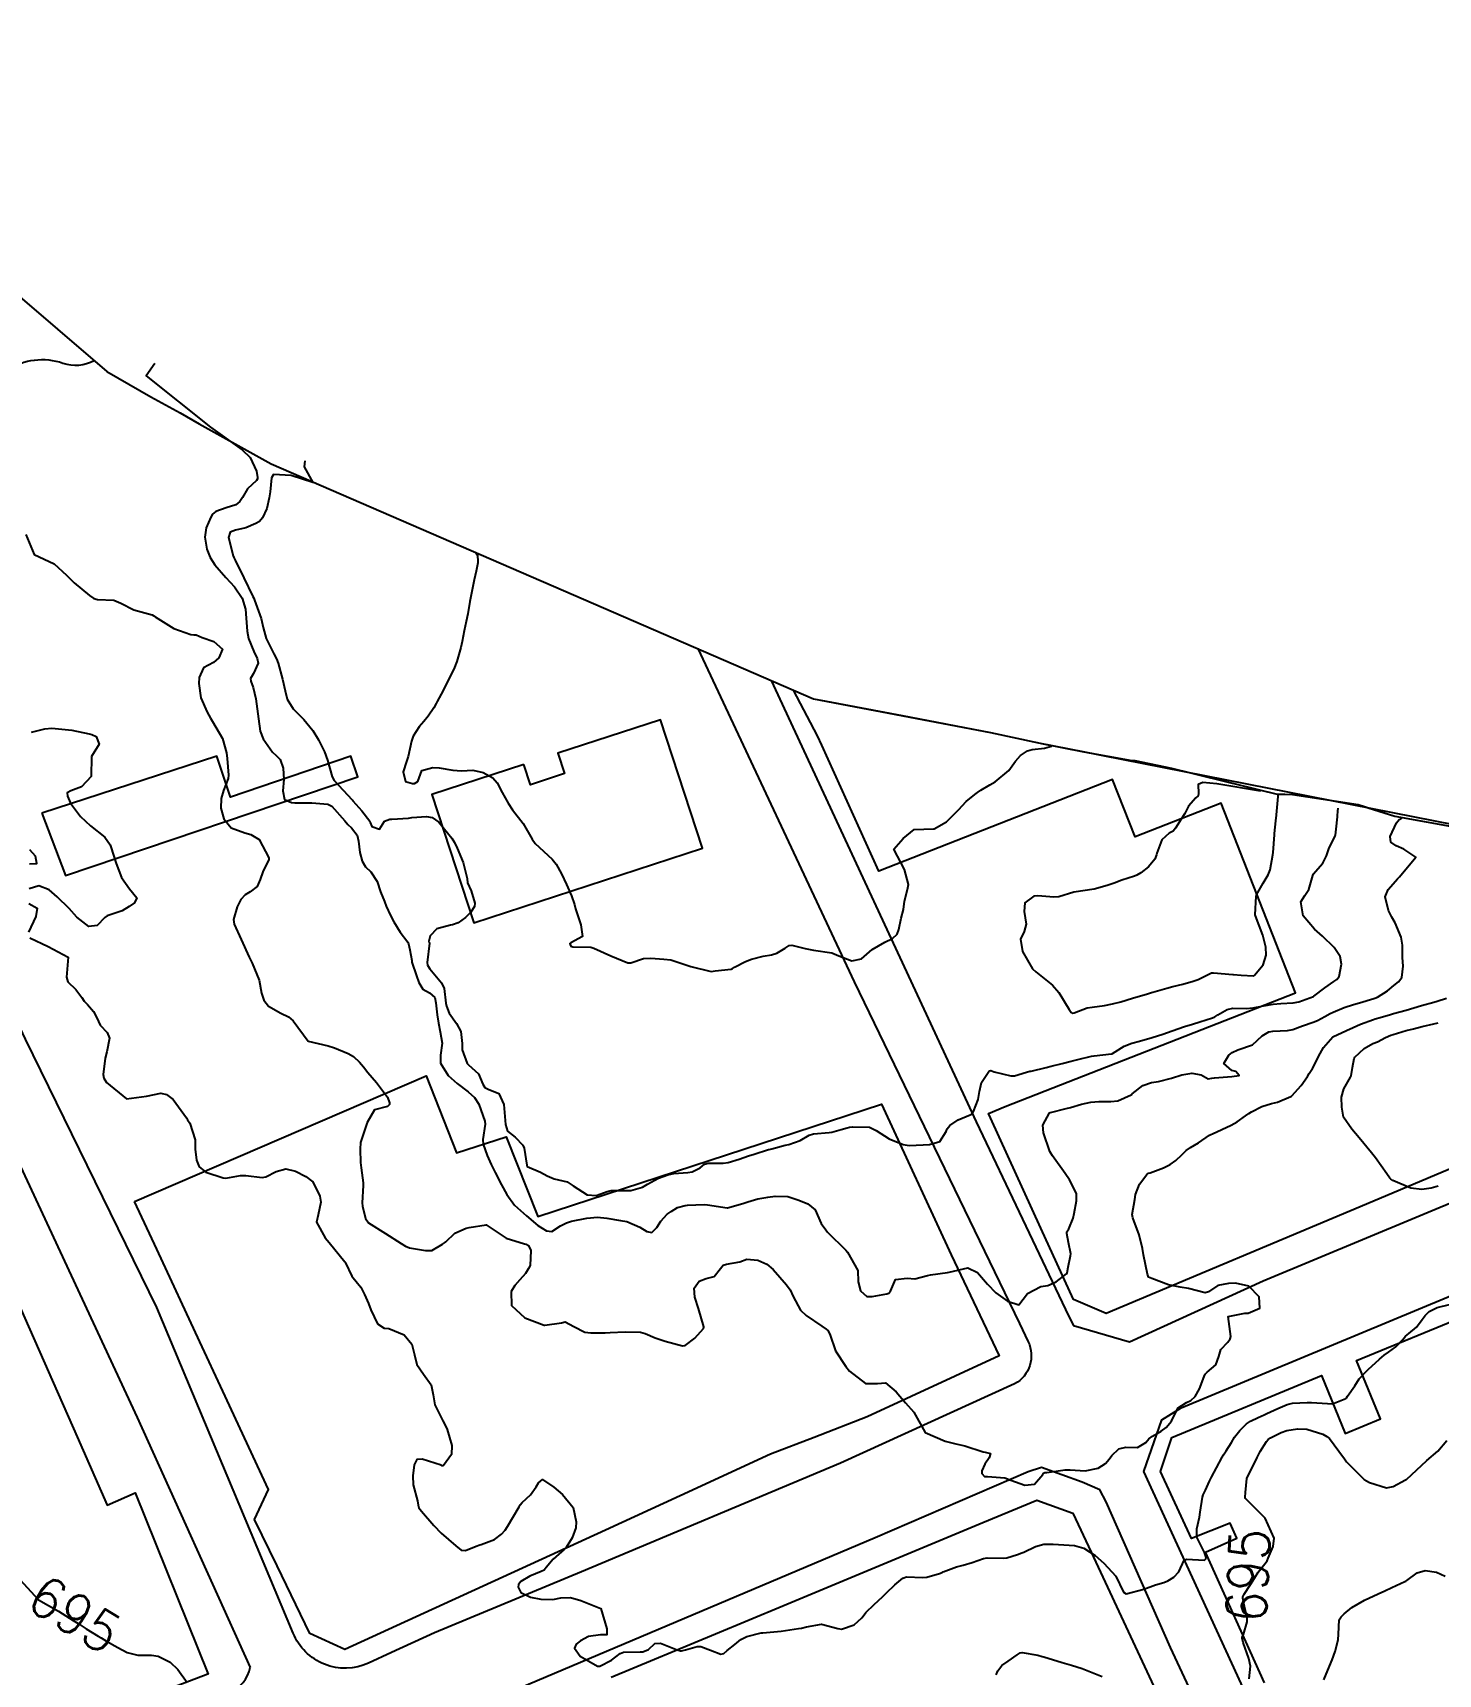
# Model space of a CAD drawing. Header units: metres. Extents: x 286371 to 293043, y 7462578 to 7466404.
# Drawn here: x 289239.9 to 289379.8, y 7464802.9 to 7464966.2 of the extents above; entities that cross this region are included whole.
import ezdxf
from ezdxf.enums import TextEntityAlignment as Align

# ---------------------------------------------------------------- set-up
doc = ezdxf.new("R2010")
doc.units = ezdxf.units.M
doc.header["$MEASUREMENT"] = 0
for name, color, linetype in [('Area', 45, 'Continuous'), ('Cotas', 45, 'Continuous'), ('Curvas de Nivel 1m', 11, 'Continuous'), ('Curvas de Nivel 5m', 15, 'Continuous'), ('Edificações', 30, 'Continuous'), ('Vias primárias', 230, 'Continuous')]:
    doc.layers.add(name, color=color, linetype=linetype)
doc.styles.add('Style-STANDARD', font='STANDARD.shx')

msp = doc.modelspace()

# ---------------------------------------------------------------- linework, layer by layer
at = {"layer": 'Area'}
msp.add_polyline3d([(289207.93, 7464966.24, 694.51), (289247.26, 7464932.52, 699.83), (289251.61, 7464930.03, 695.55), (289254.56, 7464928.43, 692.35), (289256.45, 7464927.32, 692.39), (289263.61, 7464923.36, 698.78), (289317.59, 7464899.97, 689.26), (289335.21, 7464896.61, 694.73), (289340, 7464895.57, 695.27), (289348.98, 7464893.82, 690.56), (289349.58, 7464893.81, 690.78), (289353.21, 7464893.07, 694.57), (289363.73, 7464890.46, 695.83), (289365.28, 7464890.45, 695.96), (289371.81, 7464889.43, 696.07), (289375.44, 7464888.29, 695.98), (289400.03, 7464883.85, 693.44)], dxfattribs=at)
at = {"layer": 'Curvas de Nivel 1m', "flags": 128}
for points, elevation in [([(289252.01, 7464933.32), (289251.16, 7464932.1), (289257.57, 7464927), (289260.71, 7464924.73), (289261.52, 7464923.98), (289262.15, 7464922.63), (289262.25, 7464921.97), (289262.24, 7464921.86), (289262.13, 7464921.69), (289261.24, 7464920.87), (289260.74, 7464919.99), (289260.5, 7464919.6), (289260.09, 7464919.28), (289259.13, 7464918.98), (289258.08, 7464918.59), (289257.77, 7464918.35), (289257.59, 7464918.04), (289257.12, 7464916.98), (289257.01, 7464916.05), (289257.2, 7464914.87), (289257.52, 7464914.04), (289258, 7464913.29), (289259.09, 7464912.02), (289259.97, 7464911.11), (289260.72, 7464909.99), (289261.06, 7464908.87), (289261.13, 7464907.99), (289261.21, 7464906.68), (289261.34, 7464905.98), (289261.87, 7464904.67), (289262.21, 7464903.97), (289262.31, 7464903.51), (289261.84, 7464902.47), (289261.54, 7464901.98), (289261.58, 7464901.73), (289261.82, 7464901.08), (289262.08, 7464899.97), (289262.29, 7464898.48), (289262.33, 7464897.97), (289262.52, 7464896.74), (289262.82, 7464895.97), (289263.72, 7464894.67), (289264.1, 7464894.33), (289264.51, 7464893.94), (289264.81, 7464893.05), (289264.85, 7464891.94), (289264.78, 7464890.82), (289264.93, 7464889.94), (289265.64, 7464889.63), (289265.95, 7464889.61), (289267.64, 7464889.61), (289269.25, 7464889.47), (289269.64, 7464889.28), (289270.94, 7464887.83), (289271.23, 7464887.45), (289271.6, 7464887.11), (289272.16, 7464886.38), (289272.29, 7464885.81), (289272.42, 7464884.66), (289272.65, 7464883.81), (289272.98, 7464883.24), (289273.54, 7464882.76), (289274.14, 7464881.79), (289274.48, 7464880.76), (289274.87, 7464879.78), (289275.06, 7464879.34), (289275.47, 7464878.4), (289275.81, 7464877.76), (289276.44, 7464876.75), (289277.2, 7464875.74), (289277.28, 7464875.58), (289277.42, 7464874.97), (289277.59, 7464873.92), (289277.62, 7464873.74), (289278.06, 7464872.41), (289278.31, 7464871.73), (289278.71, 7464871.06), (289279.36, 7464870.69), (289279.88, 7464870.23), (289280.01, 7464869.7), (289280.13, 7464868.51), (289280.27, 7464867.7), (289280.44, 7464866.83), (289280.62, 7464865.69), (289280.47, 7464864.49), (289280.47, 7464863.7), (289281.23, 7464862.48), (289282.11, 7464861.67), (289283.2, 7464860.84), (289283.83, 7464860.28), (289284.28, 7464859.64), (289284.86, 7464857.92), (289284.89, 7464857.63), (289284.67, 7464856.1), (289284.7, 7464855.63), (289285.11, 7464854.51), (289285.49, 7464853.62), (289285.89, 7464852.81), (289286.53, 7464851.6), (289287.05, 7464850.62), (289287.83, 7464849.58), (289289.02, 7464848.5), (289290.14, 7464847.55), (289291, 7464847.01), (289291.55, 7464846.97), (289292.4, 7464847.51), (289293.01, 7464847.83), (289293.49, 7464847.97), (289295.02, 7464848.29), (289296.09, 7464848.38), (289297.02, 7464848.29), (289298.37, 7464848.06), (289299.01, 7464847.95), (289300.29, 7464847.39), (289301, 7464846.94), (289301.51, 7464846.85), (289301.98, 7464847.36), (289302.39, 7464847.97), (289303.02, 7464848.67), (289303.43, 7464848.93), (289304.05, 7464849.33), (289304.82, 7464849.54), (289305.04, 7464849.57), (289306.69, 7464849.64), (289307.04, 7464849.61), (289308.99, 7464849.3), (289309.03, 7464849.31), (289310.54, 7464849.74), (289311.04, 7464849.91), (289312.06, 7464850.2), (289313.05, 7464850.37), (289313.77, 7464850.47), (289315.04, 7464850.42), (289316.12, 7464850.07), (289317.03, 7464849.7), (289317.75, 7464849.12), (289318.36, 7464847.76), (289318.81, 7464847.11), (289318.99, 7464846.9), (289320.8, 7464845.08), (289320.96, 7464844.9), (289321.99, 7464843.06), (289322.02, 7464841.96), (289322.26, 7464841.05), (289322.9, 7464840.48), (289323.43, 7464840.5), (289324.9, 7464840.76), (289325.1, 7464840.81), (289325.24, 7464841.01), (289325.75, 7464842.17), (289326.92, 7464842.3), (289327.66, 7464842.24), (289328.93, 7464842.56), (289329.24, 7464842.64), (289330.93, 7464842.86), (289331.09, 7464842.92), (289332.94, 7464843.35), (289333.92, 7464842.87), (289334.92, 7464841.7), (289335.75, 7464840.84), (289336.89, 7464840.02), (289338.02, 7464839.67), (289338.9, 7464840.79), (289340.22, 7464841.47), (289340.92, 7464841.59), (289341.74, 7464841.94), (289342.76, 7464842.74), (289342.83, 7464842.84), (289342.94, 7464843.4), (289343.18, 7464844.52), (289343.2, 7464844.73), (289342.98, 7464845.86), (289342.8, 7464846.74), (289342.82, 7464846.91), (289343, 7464847.22), (289343.45, 7464848.29), (289343.54, 7464848.73), (289343.76, 7464850), (289343.76, 7464850.72), (289343.07, 7464852.11), (289342.63, 7464852.74), (289341.39, 7464854.48), (289341.2, 7464854.76), (289341.12, 7464854.93), (289340.47, 7464856.77), (289340.4, 7464857.53), (289341.07, 7464858.77), (289341.14, 7464858.8), (289341.17, 7464858.81), (289342.74, 7464859.18), (289343.18, 7464859.3), (289344.28, 7464859.62), (289345.19, 7464859.83), (289345.99, 7464859.89), (289347.19, 7464859.89), (289347.88, 7464859.97), (289349.2, 7464860.55), (289349.26, 7464860.59), (289349.31, 7464860.64), (289350.38, 7464861.47), (289351.22, 7464861.78), (289351.94, 7464861.88), (289353.23, 7464862.21), (289354.24, 7464862.56), (289355.24, 7464862.71), (289356.17, 7464862.53), (289356.86, 7464862.15), (289357.23, 7464862.2), (289357.49, 7464862.25), (289359.23, 7464862.39), (289359.95, 7464862.47), (289359.64, 7464862.88), (289359.24, 7464862.96), (289358.42, 7464863.67), (289358.94, 7464864.49), (289359.27, 7464864.76), (289359.83, 7464865.03), (289361.28, 7464865.54), (289362.25, 7464866.44), (289362.9, 7464866.83), (289363.3, 7464866.9), (289364.76, 7464866.95), (289365.3, 7464867.05), (289366.27, 7464867.42), (289367.32, 7464867.77), (289367.74, 7464867.94), (289368.5, 7464868.35), (289369.03, 7464868.64), (289369.33, 7464868.79), (289370.42, 7464869.23), (289371.34, 7464869.55), (289371.92, 7464869.72), (289373.35, 7464870.13), (289373.46, 7464870.16), (289373.74, 7464870.27), (289374.71, 7464870.91), (289375.37, 7464871.42), (289375.82, 7464871.79), (289376.14, 7464872.23), (289376.27, 7464873.36), (289376.23, 7464874.23), (289376.21, 7464875.46), (289376.07, 7464876.24), (289375.47, 7464877.67), (289375.15, 7464878.25), (289374.83, 7464878.91), (289374.49, 7464880.26), (289374.79, 7464880.98), (289375.53, 7464881.81), (289375.73, 7464882.04), (289375.91, 7464882.24), (289377.56, 7464884.2), (289376.34, 7464884.99), (289375.58, 7464885.34), (289375.05, 7464885.7), (289375, 7464886.25), (289375.61, 7464887.63), (289375.9, 7464887.95), (289376.05, 7464888.02), (289376.09, 7464888.07), (289376.09, 7464888.11), (289376.14, 7464888.12)], 692), ([(289266.95, 7464923.65), (289266.89, 7464923.05), (289267.76, 7464921.48), (289265.61, 7464922.19), (289263.82, 7464922.27), (289263.65, 7464921.95), (289263.51, 7464920.56), (289263.4, 7464919.95), (289263.16, 7464918.89), (289262.73, 7464917.96), (289262.44, 7464917.6), (289262.07, 7464917.4), (289261.08, 7464916.97), (289260.06, 7464916.74), (289259.53, 7464916.54), (289259.37, 7464916.01), (289259.82, 7464914.2), (289259.9, 7464914.01), (289260.01, 7464913.77), (289260.89, 7464911.99), (289261.79, 7464910.14), (289261.87, 7464909.98), (289261.95, 7464909.77), (289262.61, 7464907.96), (289262.8, 7464907.07), (289263.1, 7464905.96), (289263.87, 7464904.43), (289264.13, 7464903.94), (289264.3, 7464903.5), (289264.74, 7464901.93), (289265, 7464900.75), (289265.21, 7464899.92), (289265.79, 7464898.95), (289266.84, 7464897.9), (289267.76, 7464896.82), (289268.32, 7464895.88), (289268.9, 7464894.7), (289269.22, 7464893.86), (289269.68, 7464892.19), (289269.87, 7464891.85), (289271.65, 7464889.92), (289271.69, 7464889.87), (289271.72, 7464889.82), (289272.63, 7464888.81), (289273.42, 7464887.8), (289273.47, 7464887.66), (289273.61, 7464887.24), (289274.39, 7464887), (289274.88, 7464887.78), (289275.4, 7464887.99), (289275.62, 7464887.99), (289277.27, 7464888.09), (289277.62, 7464888.15), (289279.08, 7464888.25), (289279.62, 7464888.15), (289280.28, 7464887.69), (289281.59, 7464886.09), (289281.85, 7464885.67), (289282.13, 7464885.11), (289282.72, 7464883.66), (289283.1, 7464882.08), (289283.16, 7464881.65), (289283.51, 7464880.85), (289283.87, 7464879.64), (289283.83, 7464879.3), (289283.48, 7464878.73), (289282.94, 7464878.19), (289282.23, 7464877.66), (289281.67, 7464877.46), (289281.46, 7464877.43), (289280.08, 7464877.07), (289279.44, 7464876.37), (289279.3, 7464875.84), (289279.34, 7464875.71), (289279.35, 7464875.63), (289279.12, 7464873.71), (289279.16, 7464873.47), (289279.39, 7464873.08), (289280.57, 7464871.69), (289280.83, 7464871.15), (289281, 7464869.68), (289281.04, 7464869.38), (289281.33, 7464868.69), (289282.06, 7464867.66), (289282.49, 7464866.85), (289282.61, 7464865.66), (289282.63, 7464865.03), (289283.11, 7464863.66), (289283.24, 7464863.53), (289284.25, 7464862.65), (289284.68, 7464861.63), (289284.88, 7464861.29), (289285.21, 7464861.11), (289286.28, 7464860.68), (289286.76, 7464859.59), (289286.79, 7464859.21), (289286.93, 7464857.6), (289287.14, 7464856.93), (289287.89, 7464856.33), (289288.66, 7464855.56), (289288.79, 7464855.23), (289289.04, 7464853.57), (289289.09, 7464853.43), (289290.42, 7464852.87), (289291.08, 7464852.48), (289291.77, 7464852.21), (289293.07, 7464851.91), (289293.66, 7464851.49), (289295.05, 7464850.59), (289295.97, 7464850.53), (289297.06, 7464850.95), (289297.45, 7464851.03), (289299.06, 7464851.03), (289299.42, 7464851.04), (289300.55, 7464851.38), (289300.89, 7464851.55), (289301.07, 7464851.67), (289302.16, 7464852.27), (289303.08, 7464852.6), (289303.68, 7464852.74), (289305.09, 7464852.83), (289305.52, 7464852.88), (289306.31, 7464853.3), (289306.73, 7464853.66), (289307.1, 7464853.75), (289308.61, 7464853.75), (289309.1, 7464853.83), (289310.18, 7464854.16), (289311.11, 7464854.47), (289311.68, 7464854.65), (289313.12, 7464855.1), (289313.19, 7464855.12), (289313.45, 7464855.19), (289314.77, 7464855.53), (289315.13, 7464855.61), (289316.27, 7464856.01), (289317.14, 7464856.53), (289317.59, 7464856.68), (289319.15, 7464856.79), (289319.42, 7464856.83), (289320.33, 7464857.09), (289320.95, 7464857.28), (289321.16, 7464857.33), (289321.47, 7464857.38), (289323.16, 7464857.32), (289323.81, 7464857.02), (289325.13, 7464856.17), (289326.5, 7464855.61), (289327.12, 7464855.52), (289328.49, 7464855.58), (289329.12, 7464855.62), (289330.15, 7464855.9), (289330.78, 7464856.92), (289330.88, 7464857.18), (289331.15, 7464857.49), (289331.98, 7464858.08), (289333.17, 7464858.58), (289333.38, 7464858.67), (289333.53, 7464858.88), (289333.98, 7464860.09), (289334.1, 7464860.87), (289334.32, 7464861.78), (289335.05, 7464862.86), (289335.14, 7464862.95), (289335.24, 7464862.97), (289335.57, 7464862.85), (289337.23, 7464862.45), (289337.58, 7464862.46), (289338.79, 7464862.8), (289339.13, 7464862.9), (289339.24, 7464862.92), (289340.74, 7464863.27), (289341.24, 7464863.4), (289342.33, 7464863.66), (289343.25, 7464863.9), (289343.9, 7464864.08), (289345.26, 7464864.4), (289345.52, 7464864.45), (289347.26, 7464864.63), (289347.29, 7464864.64), (289347.34, 7464864.67), (289348.52, 7464865.41), (289349.28, 7464865.69), (289350.03, 7464865.88), (289351.29, 7464866.26), (289352.35, 7464866.59), (289353.3, 7464866.92), (289354.52, 7464867.34), (289355.31, 7464867.6), (289356.03, 7464867.82), (289357.32, 7464868.2), (289357.53, 7464868.3), (289357.84, 7464868.51), (289358.78, 7464869.05), (289359.33, 7464869.18), (289360.65, 7464869.15), (289361.34, 7464869.2), (289362.37, 7464869.41), (289363.34, 7464869.56), (289364.12, 7464869.64), (289365.34, 7464869.71), (289365.91, 7464869.82), (289367.35, 7464870.34), (289367.37, 7464870.35), (289367.4, 7464870.36), (289368.5, 7464871.21), (289369.38, 7464871.84), (289369.67, 7464872.04), (289369.92, 7464872.33), (289370.15, 7464873.57), (289370.01, 7464874.33), (289369.43, 7464875.23), (289368.26, 7464876.35), (289367.45, 7464877.05), (289366.32, 7464878.38), (289366.11, 7464879.77), (289366.48, 7464880.38), (289366.89, 7464881), (289367.28, 7464882.37), (289367.35, 7464882.55), (289367.54, 7464882.77), (289368.3, 7464883.62), (289368.66, 7464884.35), (289368.89, 7464885.03), (289369.53, 7464886.34), (289369.55, 7464886.39), (289369.61, 7464886.98), (289369.74, 7464888.22), (289369.75, 7464888.33), (289369.79, 7464888.79), (289369.81, 7464889.09)], 691), ([(289239.18, 7464916.33), (289240.02, 7464914.31), (289242.01, 7464913.41), (289243.23, 7464912.27), (289243.98, 7464911.49), (289245.53, 7464910.23), (289245.95, 7464909.95), (289246.33, 7464909.84), (289247.95, 7464909.77), (289248.64, 7464909.49), (289249.93, 7464908.82), (289251.75, 7464908.32), (289251.93, 7464908.22), (289252.06, 7464908.13), (289253.91, 7464906.97), (289255.62, 7464906.36), (289255.9, 7464906.34), (289256.15, 7464906.32), (289256.75, 7464906.06), (289257.89, 7464905.65), (289258.75, 7464904.9), (289258.38, 7464904.03), (289257.86, 7464903.57), (289256.87, 7464903.04), (289256.43, 7464902.07), (289256.39, 7464901.5), (289256.6, 7464900.06), (289257.22, 7464898.62), (289257.55, 7464898.05), (289257.77, 7464897.72), (289258.75, 7464896.03), (289259.15, 7464894.6), (289259.22, 7464894.02), (289259.35, 7464892.36), (289259.31, 7464892.02), (289258.86, 7464890.83), (289258.63, 7464890.03), (289258.6, 7464889.07), (289258.89, 7464888.03), (289259.61, 7464887.14), (289260.98, 7464886.61), (289261.59, 7464886.47), (289262.4, 7464885.97), (289263.38, 7464884.13), (289263.36, 7464883.96), (289262.76, 7464882.75), (289262.51, 7464881.97), (289262.21, 7464881.28), (289261.51, 7464880.74), (289261.03, 7464880.46), (289260.57, 7464880), (289260.22, 7464879.27), (289259.86, 7464878.01), (289259.93, 7464877.54), (289260.61, 7464876), (289261.41, 7464874.25), (289261.54, 7464873.98), (289261.71, 7464873.67), (289262.41, 7464871.97), (289262.65, 7464870.67), (289262.86, 7464869.96), (289263.34, 7464869.37), (289264.58, 7464868.69), (289265.32, 7464868.32), (289265.8, 7464867.92), (289267.28, 7464865.89), (289269.28, 7464865.43), (289269.91, 7464865.22), (289271.27, 7464864.66), (289271.8, 7464864.36), (289272.39, 7464863.82), (289272.78, 7464863.34), (289273.24, 7464862.77), (289274.08, 7464861.79), (289275.2, 7464860.33), (289275.38, 7464859.77), (289275.37, 7464859.59), (289275.18, 7464859.39), (289273.9, 7464859.06), (289273.15, 7464857.8), (289272.5, 7464855.81), (289272.45, 7464855.15), (289272.49, 7464853.81), (289272.56, 7464853.28), (289272.77, 7464851.81), (289272.77, 7464851.52), (289272.65, 7464849.81), (289272.68, 7464849.46), (289273.01, 7464848.25), (289273.3, 7464847.8), (289274.99, 7464846.75), (289276.55, 7464845.75), (289276.97, 7464845.5), (289277.39, 7464845.32), (289278.96, 7464845.07), (289279.61, 7464845.06), (289280.67, 7464845.69), (289280.86, 7464845.81), (289280.98, 7464845.91), (289281.88, 7464846.78), (289283, 7464847.28), (289283.31, 7464847.34), (289285, 7464847.62), (289286.98, 7464846.28), (289288.82, 7464845.73), (289288.98, 7464845.68), (289289.23, 7464845.56), (289289.45, 7464845.07), (289289.37, 7464843.56), (289289.22, 7464843.28), (289288.93, 7464842.79), (289288.36, 7464842.14), (289287.87, 7464841.58), (289287.5, 7464840.99), (289287.51, 7464839.59), (289288.87, 7464838.36), (289290.77, 7464837.62), (289290.86, 7464837.62), (289292.51, 7464837.86), (289292.86, 7464837.98), (289293.73, 7464837.49), (289294.84, 7464836.93), (289295.43, 7464836.87), (289296.84, 7464836.87), (289297.36, 7464836.91), (289298.84, 7464836.98), (289300.37, 7464836.92), (289300.84, 7464836.79), (289301.82, 7464836.36), (289302.82, 7464836.05), (289304.56, 7464835.58), (289304.82, 7464835.6), (289305.78, 7464836.35), (289306.65, 7464837.29), (289306.68, 7464837.46), (289306.14, 7464839.3), (289305.76, 7464840.43), (289305.7, 7464841.3), (289306.21, 7464842), (289306.92, 7464842.26), (289307.71, 7464842.48), (289308.34, 7464843.26), (289308.6, 7464843.59), (289308.94, 7464843.69), (289310.24, 7464843.94), (289310.95, 7464844.19), (289312.05, 7464844.1), (289312.94, 7464843.69), (289313.57, 7464843.18), (289314.91, 7464841.66), (289315.25, 7464841.16), (289315.55, 7464840.5), (289316.3, 7464839.14), (289316.87, 7464838.61), (289318.43, 7464837.53), (289318.85, 7464837.25), (289319.01, 7464837.1), (289319.2, 7464836.73), (289319.78, 7464835.09), (289320.79, 7464833.51), (289321.17, 7464833.07), (289322.77, 7464831.83), (289323.95, 7464831.84), (289324.77, 7464831.91), (289325.83, 7464831), (289326.74, 7464829.9), (289327.57, 7464828.97), (289328.69, 7464826.95), (289330.68, 7464826.09), (289331.75, 7464825.83), (289332.66, 7464825.62), (289334.48, 7464825.04), (289334.66, 7464825), (289335.2, 7464824.86), (289335.06, 7464824.44), (289334.64, 7464823.79), (289334.36, 7464823.14), (289334.34, 7464822.87), (289334.62, 7464822.57), (289334.91, 7464822.57), (289336.62, 7464822.44), (289337.22, 7464822.22), (289338.61, 7464821.71), (289339.58, 7464821.82), (289340.42, 7464822.78), (289340.48, 7464822.92), (289340.63, 7464822.97), (289340.83, 7464822.97), (289342.63, 7464823.25), (289343.14, 7464823.25), (289344.63, 7464823.14), (289345.93, 7464823.39), (289346.64, 7464823.87), (289347.01, 7464824.3), (289347.29, 7464824.66), (289347.98, 7464825.34), (289348.67, 7464825.5), (289349.83, 7464825.47), (289350.67, 7464825.95), (289350.98, 7464826.31), (289351.32, 7464826.6), (289352.2, 7464827.09), (289352.7, 7464827.44), (289353.22, 7464828.07), (289353.46, 7464828.57), (289353.89, 7464829.4), (289354.73, 7464829.95), (289355.15, 7464830.14), (289355.59, 7464830.54), (289356, 7464831.29), (289356.47, 7464832.53), (289356.57, 7464832.74), (289356.78, 7464832.97), (289357.63, 7464833.68), (289357.93, 7464834.51), (289358.12, 7464835.2), (289358.83, 7464835.95), (289359.07, 7464836.26), (289359.12, 7464836.49), (289358.86, 7464838.49), (289360.52, 7464838.82), (289360.87, 7464838.84), (289362, 7464839.33), (289361.96, 7464840.45), (289360.91, 7464841.5), (289359.58, 7464841.82), (289358.91, 7464841.78), (289357.85, 7464841.58), (289356.9, 7464840.94), (289356.57, 7464840.86), (289354.91, 7464841.27), (289354.07, 7464841.41), (289352.92, 7464841.64), (289351.28, 7464842.26), (289350.93, 7464842.42), (289350.86, 7464842.62), (289350.83, 7464842.72), (289350.45, 7464844.62), (289350.35, 7464845.25), (289350.01, 7464846.63), (289349.36, 7464848.3), (289349.3, 7464848.64), (289349.56, 7464850.13), (289349.63, 7464850.64), (289350.03, 7464851.67), (289350.78, 7464852.62), (289350.95, 7464852.75), (289351.09, 7464852.8), (289352.41, 7464853.28), (289353.1, 7464853.63), (289353.67, 7464854.01), (289354.24, 7464854.57), (289354.68, 7464855), (289355.13, 7464855.3), (289355.9, 7464855.78), (289357.01, 7464856.53), (289357.15, 7464856.6), (289357.31, 7464856.68), (289359.16, 7464857.52), (289359.77, 7464857.87), (289360.59, 7464858.46), (289360.93, 7464858.7), (289361.18, 7464858.86), (289362.23, 7464859.4), (289363.19, 7464859.69), (289363.77, 7464859.84), (289365.09, 7464860.4), (289365.17, 7464860.43), (289365.21, 7464860.46), (289366.14, 7464861.47), (289366.77, 7464862.37), (289366.94, 7464862.67), (289367.25, 7464863.18), (289367.67, 7464863.95), (289367.85, 7464864.36), (289368.35, 7464865.28), (289369.29, 7464866.33), (289370.65, 7464866.96), (289371.31, 7464867.27), (289372.03, 7464867.58), (289373.32, 7464868.05), (289373.49, 7464868.11), (289374.01, 7464868.26), (289375.03, 7464868.55), (289375.33, 7464868.64), (289376.57, 7464868.99), (289377.34, 7464869.2), (289378.12, 7464869.43), (289379.35, 7464869.77), (289379.67, 7464869.86), (289380.61, 7464870.17)], 693), ([(289239.75, 7464896.63), (289241.07, 7464896.98), (289241.76, 7464897.04), (289243.1, 7464896.92), (289243.75, 7464896.84), (289245.5, 7464896.47), (289245.75, 7464896.42), (289246.18, 7464896.22), (289246.48, 7464895.46), (289245.71, 7464894.22), (289245.68, 7464892.22), (289244.72, 7464891.19), (289243.66, 7464890.82), (289243.31, 7464890.61), (289243.32, 7464890.26), (289243.64, 7464889.59), (289244.61, 7464888.24), (289245.61, 7464887.31), (289247.04, 7464886.2), (289247.58, 7464885.44), (289247.99, 7464884.19), (289248.16, 7464883.58), (289248.72, 7464882.18), (289249.51, 7464881.05), (289250.22, 7464880.15), (289250, 7464879.65), (289249.48, 7464879.31), (289248.77, 7464878.88), (289247.47, 7464878.42), (289247.29, 7464878.37), (289247.05, 7464878.2), (289246.28, 7464877.39), (289245.46, 7464877.31), (289244.26, 7464878.24), (289243.49, 7464879.1), (289242.29, 7464880.27), (289241.51, 7464880.96), (289240.48, 7464881.34), (289239.52, 7464881.05)], 694), ([(289239.55, 7464883.54), (289240.27, 7464883.59), (289240.13, 7464884.31), (289239.57, 7464884.92)], 694), ([(289239.49, 7464879.6), (289240.32, 7464879.14), (289240.17, 7464878.31), (289239.45, 7464876.73)], 694), ([(289239.58, 7464876.18), (289241.42, 7464875.31), (289243.4, 7464874.25), (289243.23, 7464872.27), (289243.37, 7464871.81), (289244.16, 7464871.05), (289244.77, 7464870.24), (289245, 7464869.89), (289245.33, 7464869.53), (289245.93, 7464868.83), (289246.24, 7464868.22), (289246.59, 7464867.5), (289247.29, 7464866.76), (289247.5, 7464866.19), (289247.26, 7464864.83), (289247.08, 7464864.21), (289246.87, 7464862.57), (289246.94, 7464862.21), (289247.22, 7464861.78), (289249.19, 7464860.17), (289251.2, 7464860.42), (289252.61, 7464860.71), (289253.2, 7464860.6), (289253.86, 7464860.09), (289255.17, 7464858.27), (289255.29, 7464858.07), (289255.5, 7464857.73), (289256.04, 7464856.06), (289256.04, 7464855.14), (289256.16, 7464854.06), (289256.43, 7464853.4), (289257.09, 7464852.86), (289258.81, 7464852.29), (289259.08, 7464852.27), (289260.55, 7464852.51), (289261.07, 7464852.53), (289262.7, 7464852.33), (289263.07, 7464852.38), (289264.11, 7464852.91), (289265.08, 7464853.18), (289266.02, 7464852.97), (289267.07, 7464852.43), (289267.75, 7464851.88), (289268.45, 7464850.46), (289268.55, 7464849.87), (289268.28, 7464848.61), (289268.13, 7464847.88), (289268.98, 7464846.32), (289269.37, 7464845.86), (289270.95, 7464843.94), (289270.98, 7464843.87), (289270.99, 7464843.83), (289271.62, 7464842.52), (289272.21, 7464841.82), (289272.52, 7464841.42), (289272.9, 7464840.69), (289273.3, 7464839.8), (289273.52, 7464839.15), (289274.2, 7464837.78), (289274.85, 7464837.35), (289275.32, 7464837.29), (289276.84, 7464836.68), (289277.61, 7464835.73), (289277.86, 7464834.67), (289278.09, 7464833.72), (289278.78, 7464832.77), (289279.52, 7464831.7), (289279.74, 7464830.7), (289279.91, 7464829.7), (289280.7, 7464828.1), (289280.94, 7464827.68), (289281.11, 7464827.26), (289281.59, 7464825.67), (289281.57, 7464824.75), (289280.75, 7464823.68), (289280.69, 7464823.63), (289280.63, 7464823.63), (289280.51, 7464823.69), (289278.64, 7464824.31), (289278.1, 7464824.26), (289277.84, 7464823.73), (289277.69, 7464822.65), (289277.73, 7464821.73), (289278.16, 7464820.14), (289278.23, 7464819.72), (289278.29, 7464819.44), (289278.57, 7464819.12), (289279.8, 7464817.7), (289280.53, 7464816.92), (289281.97, 7464815.66), (289282.51, 7464815.25), (289282.94, 7464815.21), (289284.01, 7464815.63), (289284.37, 7464815.77), (289284.52, 7464815.82), (289285.83, 7464816.3), (289286.53, 7464816.82), (289286.89, 7464817.24), (289287.13, 7464817.59), (289287.65, 7464818.49), (289288.29, 7464819.57), (289288.39, 7464819.75), (289288.58, 7464819.98), (289289.41, 7464820.74), (289289.99, 7464821.54), (289290.22, 7464821.93), (289290.62, 7464822.27), (289291.75, 7464821.52), (289292.59, 7464820.77), (289293.66, 7464819.49), (289293.98, 7464818.05), (289293.92, 7464817.48), (289293.56, 7464816.46), (289292.98, 7464815.5), (289292.75, 7464815.26), (289292.51, 7464815.07), (289291.67, 7464814.34), (289290.97, 7464813.53), (289290.77, 7464813.24), (289290.48, 7464813.13), (289289.35, 7464812.67), (289288.46, 7464812.13), (289288.21, 7464811.82), (289288.19, 7464811.57), (289288.45, 7464811.04), (289289.41, 7464810.58), (289290.44, 7464810.35), (289291.63, 7464810.33), (289292.44, 7464810.49), (289293.41, 7464810.52), (289294.44, 7464810.24), (289296.42, 7464809.44), (289297.03, 7464807.43), (289297, 7464806.82), (289296.38, 7464806.81), (289295.19, 7464806.66), (289294.38, 7464806.22), (289293.96, 7464805.9), (289293.79, 7464805.48), (289294.35, 7464804.69), (289296.09, 7464803.69), (289296.33, 7464803.7), (289297.48, 7464804.28), (289298.35, 7464804.97), (289298.67, 7464805.08), (289300.35, 7464805.12), (289300.6, 7464805.13), (289301.15, 7464805.37), (289301.79, 7464805.94), (289302.36, 7464805.99), (289304.03, 7464805.33), (289304.35, 7464805.21), (289304.46, 7464805.22), (289304.85, 7464805.32), (289306.01, 7464805.65), (289306.36, 7464805.67), (289307.33, 7464805.28), (289308.35, 7464804.88), (289308.65, 7464804.96), (289309.01, 7464805.25), (289309.75, 7464805.86), (289310.37, 7464806.35), (289310.95, 7464806.65), (289312.38, 7464807), (289312.55, 7464807.03), (289314.38, 7464807.17), (289316.09, 7464807.44), (289316.39, 7464807.49), (289316.88, 7464807.62), (289318.4, 7464807.88), (289320.02, 7464807.45), (289320.39, 7464807.38), (289321.64, 7464807.81), (289322.41, 7464808.5), (289322.63, 7464808.82), (289322.81, 7464809.04), (289323.63, 7464809.83), (289324.44, 7464810.61), (289324.64, 7464810.81), (289324.85, 7464811.01), (289325.68, 7464811.78), (289326.47, 7464812.47), (289326.85, 7464812.59), (289328.47, 7464812.51), (289328.87, 7464812.55), (289330.12, 7464812.93), (289330.38, 7464813.02), (289330.48, 7464813.07), (289331.81, 7464813.58), (289332.49, 7464813.74), (289333.37, 7464814), (289334.5, 7464814.41), (289334.89, 7464814.47), (289336.5, 7464814.45), (289336.84, 7464814.49), (289337.89, 7464814.81), (289338.34, 7464814.97), (289338.51, 7464815.05), (289339.69, 7464815.61), (289340.52, 7464815.84), (289341.43, 7464815.85), (289342.52, 7464815.76), (289343.56, 7464815.69), (289344.51, 7464815.43), (289345.64, 7464814.7), (289346.49, 7464813.96), (289347.68, 7464812.67), (289348.45, 7464811.07), (289348.71, 7464810.91), (289350.46, 7464811.37), (289351.64, 7464811.78), (289352.47, 7464812.03), (289352.85, 7464812.19), (289353.44, 7464812.57), (289353.94, 7464813.1), (289354.5, 7464814.24), (289354.71, 7464814.34), (289356.5, 7464814.24), (289356.65, 7464814.37), (289356.67, 7464814.52), (289356.51, 7464815.02), (289355.73, 7464816.54), (289355.73, 7464817.36), (289356, 7464818.53), (289356.09, 7464819.01), (289356.3, 7464820.53), (289356.36, 7464820.76), (289356.6, 7464821.22), (289357.02, 7464822.12), (289357.19, 7464822.52), (289357.69, 7464823.45), (289358.28, 7464824.5), (289358.41, 7464824.74), (289358.66, 7464825.13), (289359.19, 7464825.97), (289359.5, 7464826.48), (289360.02, 7464827.15), (289360.7, 7464827.8), (289361.1, 7464828.07), (289361.85, 7464828.45), (289362.44, 7464828.71), (289362.72, 7464828.83), (289363.81, 7464829.34), (289364.73, 7464829.74), (289365.26, 7464829.87), (289366.74, 7464829.95), (289367.16, 7464829.95), (289368.74, 7464829.84), (289369.26, 7464829.81), (289370.56, 7464830.32), (289370.65, 7464830.41), (289370.75, 7464830.57), (289371.46, 7464831.61), (289371.89, 7464832.3), (289372.79, 7464833.23), (289373.94, 7464834.26), (289374.4, 7464834.66), (289374.81, 7464834.95), (289375.56, 7464835.49), (289376.26, 7464836.22), (289376.52, 7464836.54), (289376.84, 7464836.81), (289377.62, 7464837.43), (289378.16, 7464838.2), (289378.46, 7464838.61), (289378.88, 7464838.99), (289379.67, 7464839.38), (289380.89, 7464839.69)], 694), ([(289379.78, 7464851.46), (289379.06, 7464851.26), (289378.13, 7464851.13), (289377.06, 7464851.25), (289375.27, 7464852.04), (289375.07, 7464852.15), (289374.97, 7464852.25), (289374.66, 7464852.68), (289373.52, 7464854.27), (289373.12, 7464854.77), (289371.89, 7464856.29), (289371.16, 7464857.15), (289370.35, 7464858.32), (289370.19, 7464859.31), (289370.15, 7464860.32), (289370.38, 7464861.15), (289371.05, 7464862.31), (289371.1, 7464862.44), (289371.25, 7464863.27), (289371.4, 7464864.17), (289371.47, 7464864.3), (289372.41, 7464865.15), (289373.28, 7464865.65), (289373.72, 7464865.84), (289374.54, 7464866.26), (289375.06, 7464866.48), (289375.3, 7464866.56), (289376.59, 7464866.94), (289377.31, 7464867.13), (289378.16, 7464867.36), (289379.32, 7464867.62), (289379.78, 7464867.72)], 694), ([(289368.37, 7464802.34), (289368.96, 7464803.71), (289369.2, 7464804.33), (289369.51, 7464805.17), (289369.82, 7464806.32), (289369.83, 7464806.87), (289369.91, 7464808.32), (289370.11, 7464808.62), (289370.41, 7464808.92), (289371.18, 7464809.55), (289372.43, 7464810.28), (289373.8, 7464810.9), (289374.45, 7464811.2), (289375.17, 7464811.52), (289376.46, 7464812.11), (289376.54, 7464812.15), (289376.64, 7464812.22), (289377.68, 7464813), (289378.48, 7464813.23), (289379.61, 7464813.04), (289380.47, 7464812.66)], 696)]:
    msp.add_lwpolyline(points, dxfattribs=dict(at, elevation=elevation))
at = {"layer": 'Curvas de Nivel 5m', "flags": 128}
for points, elevation in [([(289283.98, 7464914.46), (289284.14, 7464914.27), (289284.19, 7464913.64), (289284.17, 7464913.49), (289284, 7464912.66), (289283.82, 7464911.81), (289283.79, 7464911.65), (289283.48, 7464910.14), (289283.39, 7464909.65), (289283.17, 7464908.43), (289283.01, 7464907.66), (289282.83, 7464906.74), (289282.62, 7464905.66), (289282.48, 7464905.07), (289282.07, 7464903.67), (289282.02, 7464903.51), (289281.86, 7464903.07), (289281.4, 7464902.13), (289281.17, 7464901.68), (289280.71, 7464900.8), (289280.14, 7464899.7), (289280.02, 7464899.48), (289279.79, 7464899.06), (289279.24, 7464898.25), (289278.8, 7464897.72), (289278.33, 7464897.16), (289277.74, 7464896.26), (289277.61, 7464895.86), (289277.58, 7464895.74), (289277.23, 7464894.23), (289277.09, 7464893.74), (289276.74, 7464892.7), (289276.99, 7464891.74), (289277.67, 7464891.52), (289277.88, 7464891.53), (289278.2, 7464891.73), (289278.59, 7464892.82), (289279.7, 7464893.13), (289280.31, 7464893.08), (289281.69, 7464892.85), (289282.54, 7464892.81), (289283.69, 7464892.87), (289284.69, 7464892.63), (289285.68, 7464892.09), (289286.1, 7464891.61), (289286.61, 7464890.65), (289287.18, 7464889.59), (289287.63, 7464888.92), (289288.68, 7464887.57), (289289.59, 7464885.98), (289289.89, 7464885.55), (289291.56, 7464883.99), (289291.98, 7464883.52), (289292.51, 7464882.54), (289293.01, 7464881.5), (289293.51, 7464880.35), (289293.8, 7464879.49), (289293.91, 7464879.06), (289294.42, 7464877.48), (289294.61, 7464876.31), (289293.44, 7464875.69), (289293.33, 7464875.6), (289293.35, 7464875.5), (289293.43, 7464875.36), (289293.63, 7464875.29), (289295.43, 7464875.24), (289295.73, 7464875.16), (289297.41, 7464874.4), (289299.12, 7464873.69), (289299.4, 7464873.68), (289300.67, 7464874.12), (289301.41, 7464874.16), (289302.7, 7464874.06), (289303.4, 7464873.98), (289305.39, 7464873.31), (289307.39, 7464872.84), (289307.79, 7464872.88), (289309.39, 7464873.06), (289309.53, 7464873.12), (289309.74, 7464873.25), (289310.83, 7464873.81), (289311.41, 7464874.06), (289312.57, 7464874.36), (289313.41, 7464874.49), (289313.94, 7464874.66), (289314.76, 7464875.16), (289315.17, 7464875.42), (289315.43, 7464875.45), (289316.77, 7464875.13), (289317.42, 7464874.97), (289317.6, 7464874.95), (289319.42, 7464874.67), (289320.11, 7464874.38), (289321.41, 7464873.89), (289322.36, 7464874.1), (289323.42, 7464875.03), (289324.7, 7464875.75), (289325.44, 7464876.1), (289325.91, 7464876.53), (289326.08, 7464877), (289326.33, 7464878.14), (289326.53, 7464878.99), (289326.65, 7464879.84), (289326.96, 7464880.98), (289327.03, 7464881.47), (289326.64, 7464882.99), (289325.57, 7464885), (289326.51, 7464886.07), (289327.6, 7464886.97), (289329.53, 7464887.02), (289329.61, 7464887.04), (289330.83, 7464887.71), (289331.63, 7464888.51), (289331.83, 7464888.72), (289332.03, 7464888.91), (289332.8, 7464889.75), (289333.66, 7464890.45), (289333.91, 7464890.63), (289334.23, 7464890.88), (289335.13, 7464891.4), (289335.68, 7464891.69), (289337.02, 7464892.83), (289337.71, 7464893.76), (289338.19, 7464894.33), (289338.88, 7464894.8), (289339.35, 7464894.92), (289340.57, 7464895.06), (289341.29, 7464895.25)], 690), ([(289362.09, 7464890.76), (289357.74, 7464891.5), (289356.35, 7464891.65), (289355.87, 7464891.45), (289355.92, 7464890.54), (289355.89, 7464890.32), (289355.66, 7464890.11), (289354.93, 7464889.27), (289354.54, 7464888.56), (289354.19, 7464888), (289353.61, 7464887.1), (289353.39, 7464886.8), (289353, 7464886.58), (289352.26, 7464885.93), (289351.76, 7464884.6), (289351.73, 7464884.44), (289351.57, 7464884.02), (289350.94, 7464883.23), (289350.16, 7464882.63), (289349.76, 7464882.41), (289349.54, 7464882.33), (289348.29, 7464881.9), (289347.53, 7464881.63), (289346.82, 7464881.38), (289345.52, 7464881.03), (289343.51, 7464880.73), (289342, 7464880.27), (289341.51, 7464880.24), (289339.93, 7464880.36), (289339.51, 7464880.31), (289338.64, 7464879.66), (289338.55, 7464878.81), (289338.74, 7464877.53), (289338.56, 7464876.81), (289338.2, 7464876.05), (289338.38, 7464874.81), (289339.4, 7464873.08), (289339.71, 7464872.79), (289341.37, 7464871.48), (289342, 7464870.75), (289343.04, 7464869.03), (289343.24, 7464868.74), (289343.32, 7464868.69), (289343.36, 7464868.69), (289343.52, 7464868.73), (289344.83, 7464869.21), (289345.34, 7464869.27), (289346.56, 7464869.46), (289347.34, 7464869.62), (289348.18, 7464869.82), (289349.35, 7464870.16), (289350.83, 7464870.61), (289351.22, 7464870.74), (289351.36, 7464870.78), (289352.77, 7464871.17), (289353.37, 7464871.32), (289354.35, 7464871.58), (289355.37, 7464871.86), (289355.87, 7464872.04), (289356.87, 7464872.52), (289357.22, 7464872.69), (289357.39, 7464872.7), (289359.34, 7464872.53), (289359.38, 7464872.53), (289360.17, 7464872.47), (289361.38, 7464872.4), (289361.43, 7464872.41), (289361.49, 7464872.45), (289362.34, 7464873.5), (289362.63, 7464874.44), (289362.61, 7464875.25), (289362.32, 7464876.44), (289361.57, 7464878.36), (289361.55, 7464878.45), (289361.64, 7464880.32), (289361.67, 7464880.45), (289362.34, 7464881.63), (289362.84, 7464882.43), (289363.04, 7464882.95), (289363.3, 7464884.43), (289363.33, 7464884.67), (289363.47, 7464886.43), (289363.48, 7464886.55), (289363.62, 7464887.81), (289363.69, 7464888.37), (289363.69, 7464888.42), (289363.84, 7464890.25), (289363.84, 7464890.33), (289363.84, 7464890.36), (289363.84, 7464890.38)], 690), ([(289360.96, 7464802.45), (289361.09, 7464803.69), (289360.91, 7464804.46), (289360.37, 7464806.06), (289360.25, 7464806.47), (289360.27, 7464806.58), (289360.38, 7464806.84), (289360.75, 7464808.11), (289360.74, 7464808.46), (289360.43, 7464809.93), (289360.31, 7464810.47), (289360.32, 7464810.59), (289360.45, 7464810.85), (289361.09, 7464811.83), (289361.47, 7464812.45), (289361.86, 7464813.06), (289362.5, 7464813.88), (289362.74, 7464814.19), (289362.86, 7464814.43), (289363.34, 7464815.61), (289363.44, 7464816.42), (289362.56, 7464818.43), (289360.59, 7464820.38), (289360.56, 7464820.46), (289360.56, 7464820.5), (289360.6, 7464820.99), (289360.73, 7464822.36), (289360.77, 7464822.46), (289361.4, 7464823.69), (289361.74, 7464824.45), (289362.05, 7464825.05), (289362.68, 7464826.04), (289362.85, 7464826.27), (289363.07, 7464826.43), (289364.14, 7464826.96), (289364.7, 7464827.15), (289365.75, 7464827.33), (289366.7, 7464827.29), (289368.27, 7464826.77), (289368.69, 7464826.56), (289368.94, 7464826.34), (289369.89, 7464825.1), (289370.43, 7464824.32), (289370.65, 7464824.03), (289372.39, 7464822.29), (289372.62, 7464822.13), (289372.93, 7464821.96), (289374.61, 7464821.45), (289375.29, 7464821.57), (289376.52, 7464822.23), (289376.59, 7464822.26), (289376.63, 7464822.29), (289378.65, 7464824.18), (289379.75, 7464825.09), (289380.62, 7464826.16)], 695), ([(289238.59, 7464812.33), (289240.43, 7464810.3), (289242.42, 7464809.17), (289243.9, 7464808.25), (289244.4, 7464807.94), (289245.19, 7464807.43), (289246.37, 7464806.68), (289246.67, 7464806.51), (289247.21, 7464806.2), (289248.35, 7464805.55), (289249.26, 7464805.07), (289250.34, 7464804.78), (289251.68, 7464804.79), (289252.34, 7464804.71), (289253.56, 7464804.1), (289254.32, 7464803.38), (289255.25, 7464802.07)], 695), ([(289335.76, 7464802.84), (289335.93, 7464803.24), (289336.34, 7464803.75), (289336.97, 7464804.2), (289337.86, 7464804.81), (289338.16, 7464805.01), (289338.36, 7464805.06), (289339.91, 7464804.78), (289340.35, 7464804.66), (289340.5, 7464804.62), (289342.34, 7464804.08), (289343.26, 7464803.81), (289344.34, 7464803.45), (289346.32, 7464802.68)], 695)]:
    msp.add_lwpolyline(points, dxfattribs=dict(at, elevation=elevation))
at = {"layer": 'Edificações'}
for points, elevation in [([(289391.67, 7464857.71), (289372.62, 7464849.69), (289346.71, 7464838.8), (289343.47, 7464840.19), (289340.21, 7464847.3), (289335.2, 7464858.27), (289335.02, 7464858.68), (289336.68, 7464859.38), (289365.56, 7464870.71), (289358.16, 7464889.58), (289349.6, 7464886.22), (289347.35, 7464891.94), (289324.08, 7464882.82), (289318.41, 7464895.34), (289317.99, 7464896.27), (289315.6, 7464900.83), (289317.59, 7464899.97), (289318.85, 7464899.73), (289326.4, 7464898.29), (289335.21, 7464896.61), (289340, 7464895.57), (289395.97, 7464884.58)], 693.86), ([(289339.85, 7464895.6), (289340.27, 7464895.52), (289344.49, 7464894.69), (289349.28, 7464893.81), (289353.21, 7464893.07), (289358.47, 7464891.77), (289363.73, 7464890.46), (289364.5, 7464890.46), (289365.28, 7464890.45), (289368.54, 7464889.94), (289371.81, 7464889.43), (289372.28, 7464889.28), (289375.44, 7464888.29), (289381.89, 7464887.12), (289391.39, 7464885.41), (289395.97, 7464884.58)], 695.25)]:
    msp.add_lwpolyline(points, dxfattribs=dict(at, elevation=elevation))
for points in [[(289288.75, 7464893.43), (289279.59, 7464890.44), (289283.77, 7464877.66), (289306.53, 7464885.09), (289302.35, 7464897.87), (289292.15, 7464894.54), (289292.81, 7464892.52), (289289.41, 7464891.41)], [(289240.79, 7464888.59), (289243.12, 7464882.37), (289272.23, 7464892.21), (289271.55, 7464894.24), (289259.56, 7464890.18), (289258.19, 7464894.24)], [(289249.99, 7464849.95), (289279.04, 7464862.44), (289282.06, 7464854.77), (289286.99, 7464856.39), (289290.16, 7464848.43), (289324.35, 7464859.64), (289331.28, 7464844.64), (289336.06, 7464834.59), (289322.94, 7464828.52), (289317.66, 7464826.47), (289313.31, 7464824.78), (289304.3, 7464820.65), (289296.87, 7464817.24), (289286.66, 7464812.57), (289278.83, 7464808.98), (289270.92, 7464805.36), (289267.44, 7464806.96), (289264.19, 7464813.67), (289261.96, 7464818.28), (289263.35, 7464821.27), (289258.79, 7464831.06), (289256.51, 7464835.97), (289252.22, 7464845.18)]]:
    msp.add_lwpolyline(points, close=True, dxfattribs=at)
for points in [[(289231, 7464856.62), (289244.28, 7464826.51), (289247.28, 7464819.72), (289250.05, 7464820.95), (289257.32, 7464802.9), (289257.31, 7464802.89), (289235.11, 7464794.43)], [(289362.48, 7464802.05), (289356.61, 7464815.04), (289359.72, 7464816.45), (289359.06, 7464817.93), (289355.22, 7464816.4), (289352.12, 7464823.06), (289353.25, 7464826.47), (289368.14, 7464832.61), (289370.51, 7464826.86), (289374.04, 7464828.32), (289371.88, 7464833.55), (289371.65, 7464834.11), (289382.61, 7464838.63), (289391.06, 7464841.97), (289399.57, 7464845.94), (289408.97, 7464849.73), (289412.41, 7464848.6), (289417.53, 7464836.95), (289422.85, 7464824.83), (289427.41, 7464814.45), (289427.85, 7464814.65), (289436.28, 7464796)], [(289297.46, 7464802.59), (289307.82, 7464806.9), (289314.52, 7464809.69), (289334.43, 7464817.98), (289339.82, 7464820.22), (289343.41, 7464818.91), (289345.22, 7464815.03), (289349.61, 7464805.64), (289360.23, 7464782.91)]]:
    msp.add_lwpolyline(points, dxfattribs=at)
at = {"layer": 'Vias primárias'}
for points, elevation in [([(289306.06, 7464904.97), (289321.62, 7464871.81), (289338.08, 7464837.8), (289338.95, 7464835.99, -0.398863), (289337.61, 7464831.78), (289320.26, 7464823.9), (289294.5, 7464813.08), (289279.87, 7464807.02), (289275.57, 7464805.05), (289273.29, 7464804, -0.429126), (289265.8, 7464806.99), (289252.23, 7464839.39), (289239.14, 7464866.09), (289224.94, 7464896.28), (289216.84, 7464912.89), (289216, 7464914.75, -0.385063), (289217.65, 7464919.86), (289237.36, 7464932.7, -0.230907), (289242.87, 7464933.38, 0.206542), (289245.98, 7464933.62, -0.932159)], 691.29), ([(289313.39, 7464901.79), (289333.77, 7464857.87), (289343.01, 7464838.5), (289343.46, 7464837.59), (289349.03, 7464835.99), (289362.36, 7464842.04), (289403.09, 7464859, 0.177568)], 690)]:
    msp.add_lwpolyline(points, format="xyb", dxfattribs=dict(at, elevation=elevation))
for points in [[(289210.8, 7464913.22, 0.402564), (289204.45, 7464917.02), (289194.61, 7464915.7, 0.206946), (289190.32, 7464913.31), (289174.13, 7464900.27, 0.063131), (289158.89, 7464884.45, 0.002481), (289148.31, 7464870.1, 0.155273), (289145.96, 7464863.07), (289176.12, 7464798.88), (289185.89, 7464777.51), (289187.35, 7464774.44), (289188.07, 7464773.07, 0.379274), (289189.43, 7464772.56), (289195.98, 7464775.24), (289208.55, 7464780.2), (289222, 7464785.33), (289238.04, 7464792.1), (289259.48, 7464801.08, 0.249089), (289261.51, 7464803.57, -4.208467)], [(289210.8, 7464913.22), (289250.27, 7464828.43), (289261.51, 7464803.57, 0.110863)]]:
    msp.add_lwpolyline(points, format="xyb", dxfattribs=at)
for points in [[(289354.17, 7464829.39), (289406.93, 7464851.32, -0.31187), (289414.85, 7464849.7), (289443.18, 7464787.05, -0.401832), (289440.4, 7464779.17), (289386.08, 7464756.94, -0.303448), (289381.01, 7464757.97), (289369.83, 7464780.87), (289350.47, 7464823.08), (289352.26, 7464828.2)], [(289373.62, 7464761.64), (289366.47, 7464776.95), (289353.13, 7464805.57), (289346.71, 7464820.06), (289346.1, 7464821.23), (289344.34, 7464822.02), (289340.29, 7464823.48), (289338.94, 7464823.05), (289323.72, 7464816.46), (289278.85, 7464797.51), (289275.17, 7464795.95), (289273.28, 7464792.34), (289274.43, 7464789.79), (289291.96, 7464751.62), (289303.07, 7464728.91), (289303.7, 7464727.63), (289309.02, 7464725.99), (289331.26, 7464735.4), (289367.22, 7464749.64), (289372.26, 7464751.78, 0.25309), (289374.8, 7464754.98, 0.178778), (289373.62, 7464761.64, -4.176825)]]:
    msp.add_lwpolyline(points, format="xyb", close=True, dxfattribs=at)
msp.add_lwpolyline([(289352.26, 7464828.2), (289354.17, 7464829.39)], dxfattribs=at)

# ---------------------------------------------------------------- texts
at = {"layer": 'Cotas', "style": 'Style-STANDARD'}
for rotation, p in [(87.3858, (289360.84, 7464812.72, 695)), (328.8901, (289244.05, 7464808.86, 695))]:
    msp.add_text('695', height=4, rotation=rotation, dxfattribs=at).set_placement(p, align=Align.MIDDLE_CENTER)

doc.saveas('drawing.dxf')
